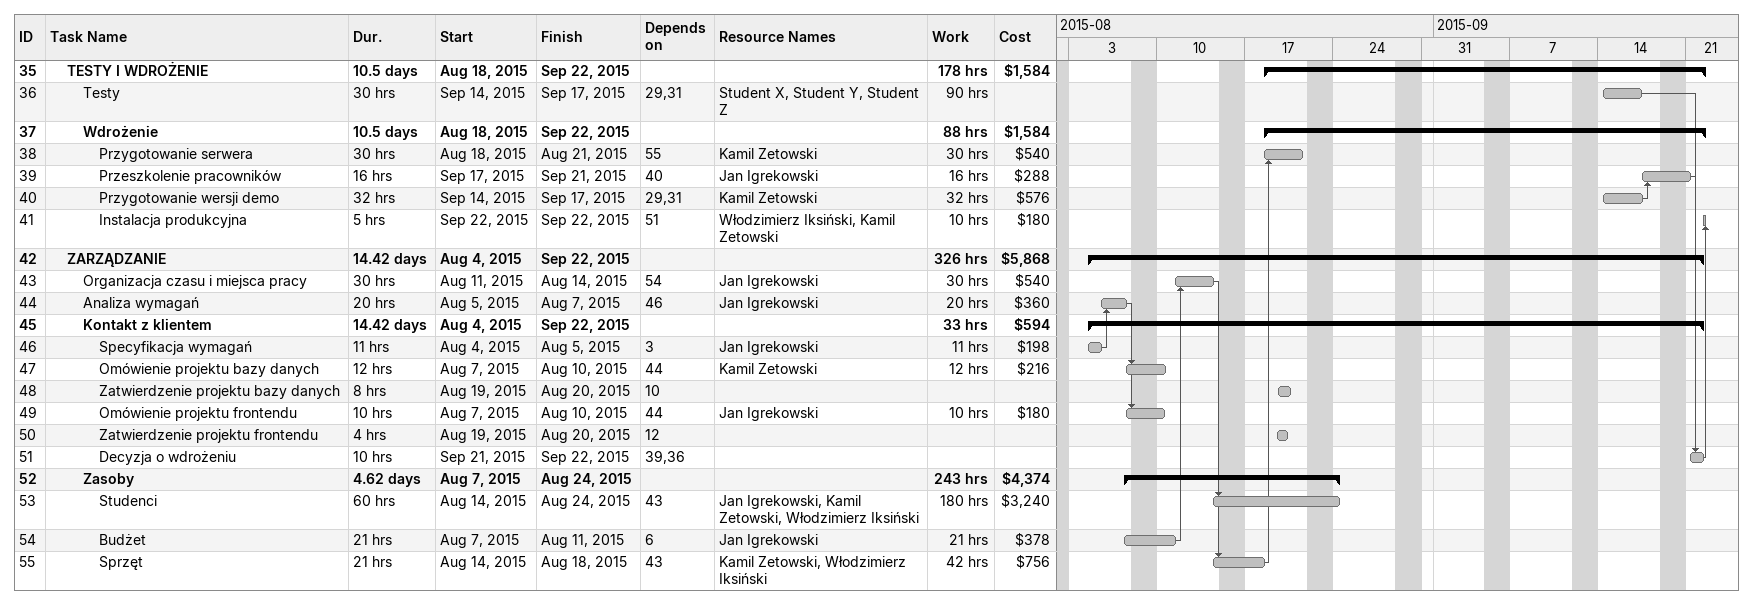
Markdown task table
| ID | Level | Task | Duration | Start | Finish | Predecessors | Resources | Work (h) | Cost ($) |
|---|---|---|---|---|---|---|---|---|---|
| 35 | 2 | **TESTY I WDROŻENIE** | 10.5d | 2015-08-18 | 2015-09-22 |  |  | 178 | 1584 |
| 36 | 3 | Testy | 30h | 2015-09-14 | 2015-09-17 | 29, 31 | Student X, Student Y, Student Z | 90 |  |
| 37 | 3 | **Wdrożenie** | 10.5d | 2015-08-18 | 2015-09-22 |  |  | 88 | 1584 |
| 38 | 4 | Przygotowanie serwera | 30h | 2015-08-18 | 2015-08-21 | 55 | Kamil Zetowski | 30 | 540 |
| 39 | 4 | Przeszkolenie pracowników | 16h | 2015-09-17 | 2015-09-21 | 40 | Jan Igrekowski | 16 | 288 |
| 40 | 4 | Przygotowanie wersji demo | 32h | 2015-09-14 | 2015-09-17 | 29, 31 | Kamil Zetowski | 32 | 576 |
| 41 | 4 | Instalacja produkcyjna | 5h | 2015-09-22 | 2015-09-22 | 51 | Włodzimierz Iksiński, Kamil Zetowski | 10 | 180 |
| 42 | 2 | **ZARZĄDZANIE** | 14.42d | 2015-08-04 | 2015-09-22 |  |  | 326 | 5868 |
| 43 | 3 | Organizacja czasu i miejsca pracy | 30h | 2015-08-11 | 2015-08-14 | 54 | Jan Igrekowski | 30 | 540 |
| 44 | 3 | Analiza wymagań | 20h | 2015-08-05 | 2015-08-07 | 46 | Jan Igrekowski | 20 | 360 |
| 45 | 3 | **Kontakt z klientem** | 14.42d | 2015-08-04 | 2015-09-22 |  |  | 33 | 594 |
| 46 | 4 | Specyfikacja wymagań | 11h | 2015-08-04 | 2015-08-05 | 3 | Jan Igrekowski | 11 | 198 |
| 47 | 4 | Omówienie projektu bazy danych | 12h | 2015-08-07 | 2015-08-10 | 44 | Kamil Zetowski | 12 | 216 |
| 48 | 4 | Zatwierdzenie projektu bazy danych | 8h | 2015-08-19 | 2015-08-20 | 10 |  |  |  |
| 49 | 4 | Omówienie projektu frontendu | 10h | 2015-08-07 | 2015-08-10 | 44 | Jan Igrekowski | 10 | 180 |
| 50 | 4 | Zatwierdzenie projektu frontendu | 4h | 2015-08-19 | 2015-08-20 | 12 |  |  |  |
| 51 | 4 | Decyzja o wdrożeniu | 10h | 2015-09-21 | 2015-09-22 | 39, 36 |  |  |  |
| 52 | 3 | **Zasoby** | 4.62d | 2015-08-07 | 2015-08-24 |  |  | 243 | 4374 |
| 53 | 4 | Studenci | 60h | 2015-08-14 | 2015-08-24 | 43 | Jan Igrekowski, Kamil Zetowski, Włodzimierz Iksiński | 180 | 3240 |
| 54 | 4 | Budżet | 21h | 2015-08-07 | 2015-08-11 | 6 | Jan Igrekowski | 21 | 378 |
| 55 | 4 | Sprzęt | 21h | 2015-08-14 | 2015-08-18 | 43 | Kamil Zetowski, Włodzimierz Iksiński | 42 | 756 |
